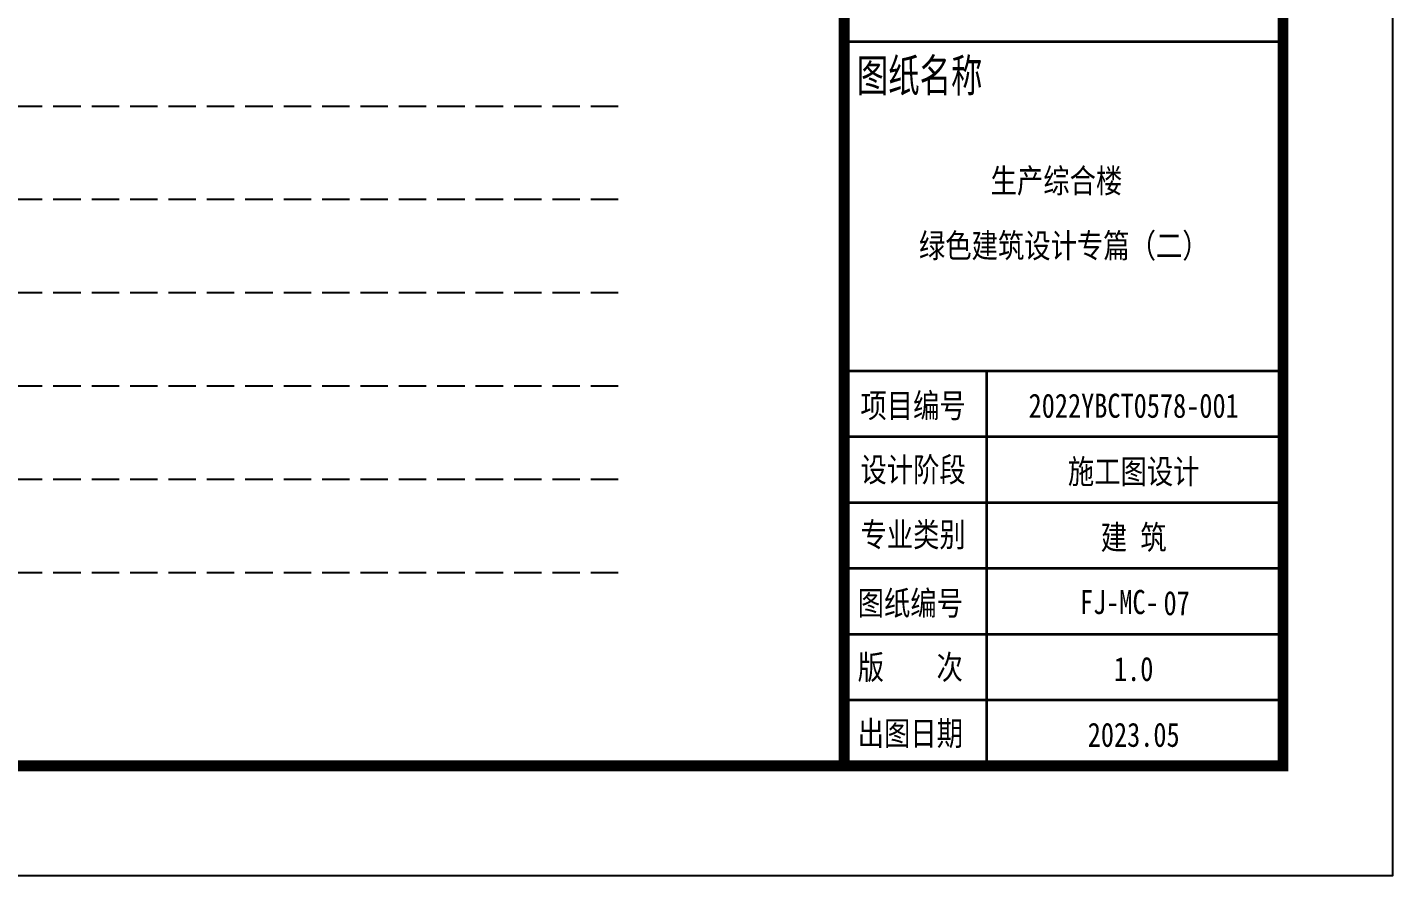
# Model space of a CAD drawing. Extents: x 1109697 to 1467097, y -139975 to 53891.
# Drawn here: x 1349551 to 1361997, y -139975 to -132243 of the extents above; entities that cross this region are included whole.
import ezdxf
from ezdxf.enums import TextEntityAlignment as Align

# ---------------------------------------------------------------- set-up
doc = ezdxf.new("R2010")
doc.units = 0
doc.header["$LTSCALE"] = 1000
doc.header["$MEASUREMENT"] = 0
doc.linetypes.add('DASH', pattern=[0.35, 0.25, -0.1])
doc.layers.add('0稿纸', color=2, linetype='DASH', plot=False)
doc.layers.add('PUB_TEXT', color=7, linetype='Continuous')
doc.layers.add('PUB_TITLE', color=4, linetype='Continuous')
doc.layers.add('图框', color=4, linetype='Continuous', lineweight=35)
doc.styles.add('-黑体', font='simhei.ttf', dxfattribs={"width": 0.8})

# ---------------------------------------------------------------- blocks, each defined once
blk = doc.blocks.new('图签01')
at = {"layer": '图框', "linetype": 'Continuous'}
for p, q in [((1793863, 89364), (1797865, 89364)), ((1793908, 86365), (1797908, 86365)), ((1795183, 82762), (1795183, 86365)), ((1793908, 85765), (1797908, 85765)), ((1793908, 85165), (1797908, 85165)), ((1793908, 84565), (1797908, 84565)), ((1793883, 83965), (1797883, 83965)), ((1793883, 83365), (1797883, 83365))]:
    blk.add_line(p, q, dxfattribs=at)
at = {"layer": '图框', "style": '-黑体'}
for s, height, width, p in [('图纸名称', 300, 0.7, (1793998, 88906)), ('项目编号', 220, 0.8, (1794031, 85937)), ('设计阶段', 220, 0.8, (1794031, 85353)), ('专业类别', 220, 0.8, (1794031, 84761)), ('图纸编号', 220, 0.8, (1794006, 84137)), ('版    次', 220, 0.8, (1794006, 83553)), ('出图日期', 220, 0.8, (1794006, 82950))]:
    blk.add_text(s, height=height, dxfattribs=dict(at, width=width)).set_placement(p)
at = {"layer": '图框', "style": '-黑体', "width": 0.8}
for s, height, p in [('2022YBCT0578-001', 220.01, (1796522, 85936)), ('施工图设计', 220, (1796522, 85336)), ('建 筑', 220, (1796522, 84736)), ('FJ-MC-', 220, (1796391, 84147)), ('1.0', 220, (1796522, 83537)), ('2023.05', 220, (1796522, 82937))]:
    blk.add_text(s, height=height, dxfattribs=at).set_placement(p, align=Align.CENTER)

msp = doc.modelspace()

# ---------------------------------------------------------------- linework, layer by layer
at = {"layer": '0稿纸'}
for p, q in [((1337538, -132963, 0), (1354938, -132963, 0)), ((1354938, -133813, 0), (1337538, -133813, 0)), ((1354938, -134663, 0), (1337538, -134663, 0)), ((1354938, -135513, 0), (1337538, -135513, 0)), ((1354938, -136363, 0), (1337538, -136363, 0)), ((1337538, -137213, 0), (1354938, -137213, 0))]:
    msp.add_line(p, q, dxfattribs=at)
at = {"layer": 'PUB_TITLE'}
msp.add_lwpolyline([(1277897, -139975), (1361997, -139975), (1361997, -80575), (1277897, -80575)], close=True, dxfattribs=at)
at = {"layer": 'PUB_TITLE', "const_width": 100}
msp.add_lwpolyline([(1280397, -138975), (1360997, -138975), (1360997, -81575), (1280397, -81575)], close=True, dxfattribs=at)
msp.add_lwpolyline([(1356997, -81575), (1356997, -138975)], dxfattribs=at)

# ---------------------------------------------------------------- block references
at = {"layer": 'PUB_TEXT'}
msp.add_blockref('图签01', (-436886, -221738), dxfattribs=at)

# ---------------------------------------------------------------- texts
at = {"layer": 'PUB_TEXT', "style": '-黑体', "width": 0.8}
for s, height, p in [('生产综合楼', 220, (1358932, -133752)), ('绿色建筑设计专篇（二）', 220.01, (1358999, -134343)), ('07', 220, (1360028, -137601)), ('07', 220, (1360028, -137601))]:
    msp.add_text(s, height=height, dxfattribs=at).set_placement(p, align=Align.CENTER)

doc.saveas('drawing.dxf')
